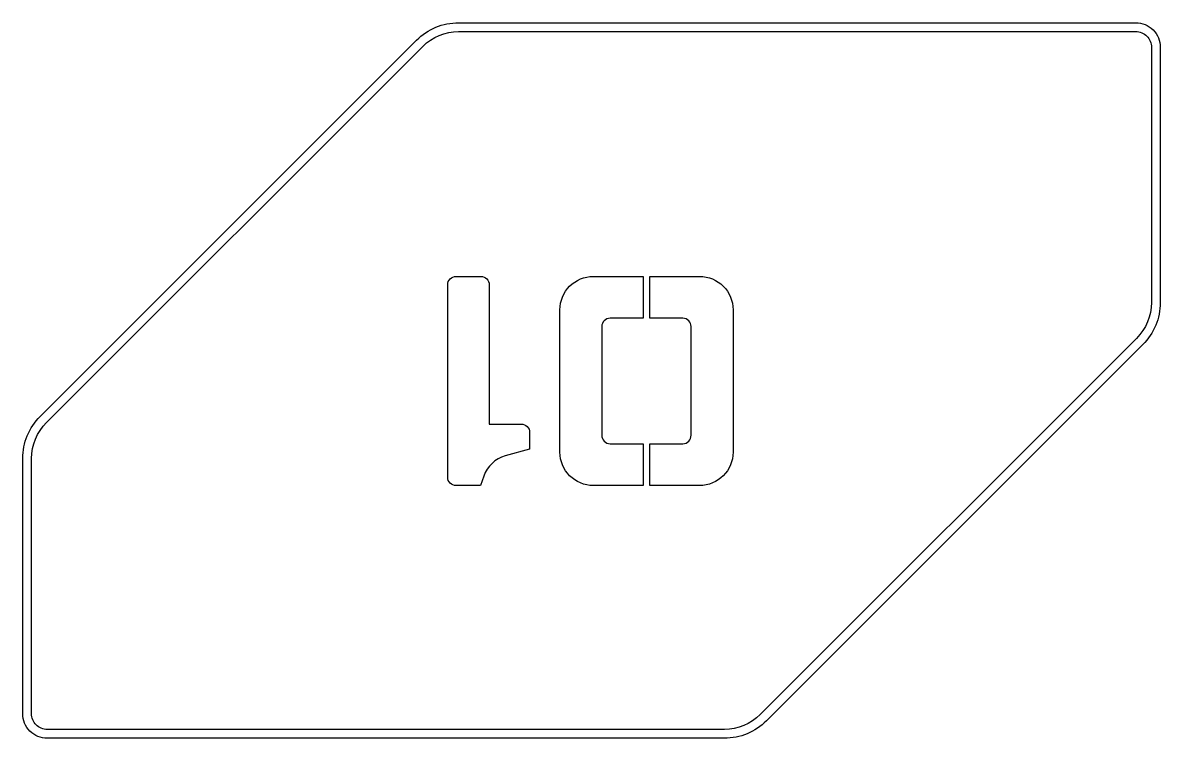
# Model space of a CAD drawing. Header units: millimetres. Extents: x -324 to 325, y 315 to 724.
import ezdxf

# ---------------------------------------------------------------- set-up
doc = ezdxf.new("R2010")
doc.units = ezdxf.units.MM
doc.layers.get('0').update_dxf_attribs({"linetype": 'CONTINUOUS'})

msp = doc.modelspace()

# ---------------------------------------------------------------- linework, layer by layer
for points in [[(100.59, 324.87, -0.198912), (76.55, 314.91), (-310, 314.91, -0.414214), (-324, 328.91), (-324, 474.66, -0.198912), (-314.04, 498.7), (-99.19, 713.55, -0.198912), (-75.15, 723.51), (311.4, 723.51, -0.414214), (325.4, 709.51), (325.4, 563.76, -0.198912), (315.45, 539.72)], [(97.06, 328.41, -0.198912), (76.55, 319.91), (-310, 319.91, -0.414214), (-319, 328.91), (-319, 474.66, -0.198912), (-310.51, 495.17), (-95.65, 710.02, -0.198912), (-75.15, 718.51), (311.4, 718.51, -0.414214), (320.4, 709.51), (320.4, 563.76, -0.198912), (311.91, 543.26)], [(-34.6, 480.08), (-48.5, 476.17, 0.246208), (-60.8, 464.55), (-62.63, 459.24), (-76.64, 459.24, -0.414214), (-81.4, 464), (-81.4, 573.88, -0.414214), (-76.64, 578.63), (-62.45, 578.63, -0.414214), (-57.7, 573.88), (-57.7, 494.35), (-39.36, 494.35, -0.414214), (-34.6, 489.59)], [(30.17, 459.24), (1.69, 459.24, -0.414214), (-17.34, 478.27), (-17.34, 559.6, -0.414214), (1.69, 578.63), (30.17, 578.63), (30.17, 554.74), (11.32, 554.74, 0.414214), (6.56, 549.98), (6.56, 487.9, 0.414214), (11.32, 483.14), (30.17, 483.14)], [(33.98, 483.14), (52.84, 483.14, 0.414214), (57.59, 487.9), (57.59, 549.98, 0.414214), (52.84, 554.74), (33.98, 554.74), (33.98, 578.63), (62.46, 578.63, -0.414214), (81.49, 559.6), (81.49, 478.27, -0.414214), (62.46, 459.24), (33.98, 459.24)]]:
    msp.add_lwpolyline(points, format="xyb", close=True)

doc.saveas('drawing.dxf')
